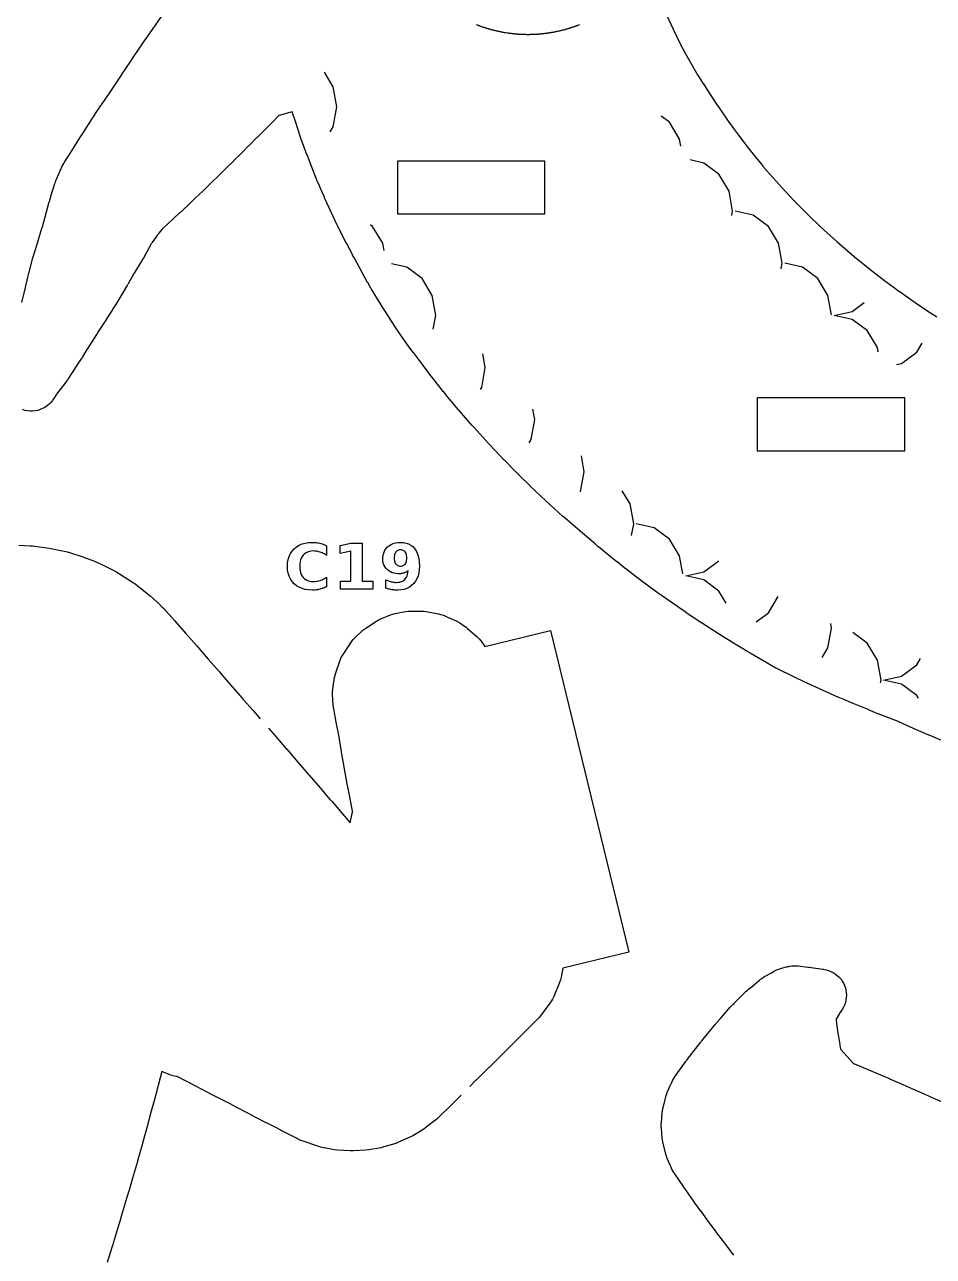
# Model space of a CAD drawing. Header units: millimetres. Extents: x 1 to 293, y 4 to 294.
# Drawn here: x 127.4 to 175.4, y 161.1 to 226.1 of the extents above; entities that cross this region are included whole.
import ezdxf

# ---------------------------------------------------------------- set-up
doc = ezdxf.new("R2010")
doc.units = ezdxf.units.MM
for name, color, linetype in [('CUT', 1, 'CONTINUOUS'), ('ENGRAVE', 5, 'CONTINUOUS'), ('SCORE', 7, 'CONTINUOUS')]:
    doc.layers.add(name, color=color, linetype=linetype)

msp = doc.modelspace()

# ---------------------------------------------------------------- linework, layer by layer
at = {"layer": 'CUT', "color": 1}
for points in [[(127.2695, 211.431), (127.4622, 212.216), (127.6529, 212.9975), (127.6564, 213.0115), (127.66, 213.0255), (127.6637, 213.0395), (127.8636, 213.7882), (127.8695, 213.8097), (127.8756, 213.8312), (127.8819, 213.8526), (127.9242, 213.9921), (127.927, 214.0013), (127.9299, 214.0104), (127.9328, 214.0196), (128.1216, 214.6119), (128.1237, 214.6186), (128.1258, 214.6253), (128.1278, 214.6321), (128.3575, 215.414), (128.3597, 215.4215), (128.5812, 216.2126), (128.7246, 216.7368), (128.7267, 216.7446), (128.7289, 216.7525), (128.7312, 216.7604), (128.8002, 217.0011), (128.8041, 217.0146), (128.8082, 217.0281), (128.8123, 217.0416), (129.0213, 217.7167), (129.046, 217.789), (129.0727, 217.8605), (129.1015, 217.9313), (129.3533, 218.5036), (129.395, 218.5897), (129.4396, 218.6741), (129.4872, 218.757), (129.5352, 218.8339), (129.5364, 218.8359), (129.9142, 219.4393), (130.3349, 220.112), (130.3365, 220.1145), (130.4097, 220.231), (130.4136, 220.2372), (130.4175, 220.2433), (130.4214, 220.2494), (130.919, 221.0222), (130.9272, 221.0349), (130.9356, 221.0475), (130.944, 221.0601), (131.1345, 221.3418), (131.138, 221.3471), (131.4549, 221.8261), (131.4619, 221.8366), (131.469, 221.8472), (131.4762, 221.8577), (131.9347, 222.5231), (131.9385, 222.5286), (132.0116, 222.6371), (132.0149, 222.6422), (132.5348, 223.4311), (132.5419, 223.4416), (132.7313, 223.7233), (133.0643, 224.2275), (133.0707, 224.2371), (133.0771, 224.2466), (133.0836, 224.2562), (133.5317, 224.91), (133.6104, 225.0268), (133.6174, 225.0372), (133.6248, 225.048), (133.6322, 225.0587), (134.1823, 225.843), (134.3355, 226.0613), (134.3387, 226.0659), (134.7462, 226.6415)], [(161.3204, 226.6126), (161.6646, 225.8508), (161.6727, 225.8334), (161.6751, 225.8283), (161.679, 225.8202), (162.0596, 225.0505), (162.065, 225.0399), (162.0704, 225.0294), (162.076, 225.0189), (162.463, 224.307), (162.4961, 224.2468), (162.4998, 224.2402), (162.5035, 224.2337), (162.5073, 224.2271), (162.9588, 223.4523), (162.9641, 223.4434), (162.9694, 223.4345), (162.9749, 223.4257), (163.2601, 222.9723), (163.2637, 222.9666), (163.4666, 222.6516), (163.9956, 221.8482), (164.0005, 221.8407), (164.0584, 221.7554), (164.0623, 221.7498), (164.5469, 221.0535), (164.8577, 220.616), (164.8614, 220.611), (165.1198, 220.2552), (165.1248, 220.2484), (165.1299, 220.2416), (165.135, 220.2348), (165.6551, 219.559), (165.6598, 219.553), (165.7391, 219.4524), (165.7441, 219.4462), (166.3857, 218.655), (166.3925, 218.6466), (166.4507, 218.5773), (166.4548, 218.5725), (166.4591, 218.5674), (166.4635, 218.5624), (167.0835, 217.8558), (167.0895, 217.8491), (167.2509, 217.6704), (167.8093, 217.059), (167.8141, 217.0538), (167.8189, 217.0487), (167.8238, 217.0436), (168.0463, 216.811), (168.0512, 216.8059), (168.0561, 216.8009), (168.0611, 216.7959), (168.6035, 216.2546), (168.8469, 216.0123), (168.8533, 216.0061), (169.4169, 215.4611), (169.4215, 215.4567), (169.4262, 215.4523), (169.4309, 215.4479), (169.6435, 215.2508), (169.6514, 215.2436), (170.3075, 214.6565), (170.4408, 214.537), (170.4465, 214.5319), (170.4523, 214.5269), (170.4581, 214.5218), (171.233, 213.8617), (171.2351, 213.86), (172.0388, 213.2014), (172.0482, 213.1938), (172.2126, 213.0643), (172.2199, 213.0587), (172.8372, 212.588), (172.846, 212.5814), (173.2803, 212.2624), (173.283, 212.2604), (173.634, 212.0012), (173.6405, 211.9964), (173.6471, 211.9917), (173.6537, 211.9871), (174.4029, 211.4637), (174.4376, 211.4396), (174.4431, 211.4358), (175.2314, 210.9014), (175.238, 210.897), (175.2446, 210.8927), (175.2513, 210.8884), (175.5977, 210.6664)], [(151.2873, 226.0952), (151.3005, 226.09), (151.3438, 226.0732), (151.357, 226.0683), (151.368, 226.0643), (151.3843, 226.0583), (151.4006, 226.0522), (151.4168, 226.046), (151.4276, 226.0418), (151.4409, 226.0368), (151.4994, 226.0155), (151.5124, 226.0108), (151.5855, 225.9853), (151.5988, 225.9808), (151.6096, 225.9774), (151.6261, 225.9719), (151.6426, 225.9664), (151.659, 225.9608), (151.67, 225.9569), (151.6834, 225.9524), (151.7276, 225.938), (151.7411, 225.9338), (151.7522, 225.9304), (151.7688, 225.9253), (151.7854, 225.9201), (151.8019, 225.9148), (151.813, 225.9112), (151.8265, 225.9069), (151.8709, 225.8935), (151.8845, 225.8895), (151.8982, 225.8857), (151.9118, 225.8821), (151.9165, 225.8809), (151.9538, 225.8709), (151.9908, 225.8604), (152.0173, 225.8525), (152.0482, 225.8431), (152.0596, 225.8397), (152.0733, 225.836), (152.1181, 225.824), (152.1319, 225.8206), (152.1432, 225.8178), (152.1601, 225.8137), (152.1769, 225.8094), (152.1937, 225.805), (152.2049, 225.8019), (152.2186, 225.7984), (152.2638, 225.7874), (152.2775, 225.7842), (152.2914, 225.7812), (152.3052, 225.7783), (152.3099, 225.7774), (152.3477, 225.7694), (152.3852, 225.761), (152.4122, 225.7546), (152.4436, 225.7468), (152.4551, 225.7441), (152.4689, 225.7411), (152.5144, 225.7317), (152.5283, 225.7289), (152.5398, 225.7268), (152.5568, 225.7236), (152.5738, 225.7202), (152.5909, 225.7168), (152.6023, 225.7144), (152.6161, 225.7116), (152.6618, 225.7031), (152.6757, 225.7006), (152.6873, 225.6988), (152.7044, 225.6959), (152.7215, 225.6929), (152.7385, 225.6897), (152.75, 225.6876), (152.7639, 225.6851), (152.8254, 225.6749), (152.839, 225.6727), (152.9156, 225.6611), (152.9295, 225.6591), (152.9407, 225.6577), (152.9579, 225.6554), (152.9751, 225.653), (152.9923, 225.6505), (153.0038, 225.6487), (153.0178, 225.6467), (153.0639, 225.6407), (153.0779, 225.639), (153.0895, 225.6378), (153.1068, 225.6358), (153.124, 225.6337), (153.1412, 225.6316), (153.1528, 225.63), (153.1668, 225.6283), (153.213, 225.6232), (153.2271, 225.6219), (153.2412, 225.6206), (153.2553, 225.6196), (153.2601, 225.6193), (153.2986, 225.6163), (153.3369, 225.6127), (153.3644, 225.6099), (153.3966, 225.6063), (153.4084, 225.6051), (153.4224, 225.6039), (153.4688, 225.6004), (153.4829, 225.5995), (153.4945, 225.5989), (153.5119, 225.5979), (153.5292, 225.5968), (153.5465, 225.5956), (153.5581, 225.5947), (153.5723, 225.5937), (153.6186, 225.5912), (153.6328, 225.5906), (153.6469, 225.5901), (153.6611, 225.5899), (153.6658, 225.5898), (153.7045, 225.5889), (153.7429, 225.5875), (153.7705, 225.5862), (153.8028, 225.5843), (153.8147, 225.5838), (153.8288, 225.5834), (153.8753, 225.5824), (153.8894, 225.5823), (153.9011, 225.5824), (153.9184, 225.5823), (153.9358, 225.5821), (153.9531, 225.5818), (153.9648, 225.5816), (153.9789, 225.5814), (154.0254, 225.5814), (154.0396, 225.5816), (154.0512, 225.5819), (154.0686, 225.5822), (154.0859, 225.5823), (154.1033, 225.5824), (154.1149, 225.5824), (154.1291, 225.5825), (154.1914, 225.5838), (154.2052, 225.5841), (154.2826, 225.5868), (154.2966, 225.5874), (154.3079, 225.5881), (154.3252, 225.589), (154.3426, 225.5898), (154.3599, 225.5904), (154.3716, 225.5908), (154.3857, 225.5914), (154.4321, 225.594), (154.4462, 225.5949), (154.4578, 225.5958), (154.4752, 225.5971), (154.4925, 225.5982), (154.5098, 225.5992), (154.5215, 225.5998), (154.5356, 225.6007), (154.5819, 225.6042), (154.596, 225.6055), (154.6101, 225.6069), (154.6241, 225.6084), (154.6289, 225.609), (154.6673, 225.6131), (154.7056, 225.6167), (154.7332, 225.619), (154.7654, 225.6213), (154.7772, 225.6223), (154.7913, 225.6237), (154.8375, 225.6288), (154.8515, 225.6305), (154.8631, 225.6321), (154.8803, 225.6343), (154.8975, 225.6363), (154.9148, 225.6383), (154.9264, 225.6396), (154.9404, 225.6412), (154.9865, 225.6473), (155.0005, 225.6493), (155.0145, 225.6514), (155.0284, 225.6537), (155.0331, 225.6546), (155.0713, 225.6608), (155.1093, 225.6665), (155.1367, 225.6703), (155.1688, 225.6744), (155.1805, 225.676), (155.1945, 225.6782), (155.2404, 225.6858), (155.2543, 225.6883), (155.2657, 225.6905), (155.2828, 225.6936), (155.2999, 225.6966), (155.317, 225.6995), (155.3285, 225.7014), (155.3425, 225.7039), (155.3881, 225.7124), (155.402, 225.7152), (155.4134, 225.7176), (155.4304, 225.7211), (155.4475, 225.7244), (155.4645, 225.7277), (155.476, 225.7298), (155.4899, 225.7325), (155.5508, 225.7452), (155.5643, 225.7481), (155.6399, 225.7649), (155.6536, 225.7681), (155.6646, 225.7709), (155.6815, 225.7749), (155.6984, 225.7789), (155.7153, 225.7827), (155.7267, 225.7852), (155.7405, 225.7884), (155.7856, 225.7995), (155.7993, 225.803), (155.8106, 225.806), (155.8273, 225.8104), (155.8442, 225.8147), (155.861, 225.8189), (155.8723, 225.8217), (155.8861, 225.8251), (155.931, 225.8371), (155.9446, 225.8409), (155.9582, 225.8448), (155.9717, 225.849), (155.9762, 225.8504), (156.0133, 225.8615), (156.0503, 225.8721), (156.0769, 225.8794), (156.1082, 225.8876), (156.1196, 225.8908), (156.1332, 225.8947), (156.1777, 225.9082), (156.1912, 225.9125), (156.2022, 225.9161), (156.2188, 225.9214), (156.2353, 225.9266), (156.2519, 225.9318), (156.2631, 225.9351), (156.2766, 225.9393), (156.3208, 225.9537), (156.3342, 225.9583), (156.3475, 225.963), (156.3608, 225.9678), (156.3653, 225.9695), (156.4016, 225.9826), (156.438, 225.9952), (156.4642, 226.0039), (156.495, 226.0139), (156.5062, 226.0177), (156.5196, 226.0223), (156.5632, 226.0383), (156.5764, 226.0433), (156.5873, 226.0475), (156.6035, 226.0537), (156.6198, 226.0598), (156.6361, 226.0658), (156.647, 226.0698), (156.6603, 226.0748), (156.7036, 226.0916), (156.7167, 226.0968)], [(175.9709, 188.2581), (175.1788, 188.5912), (175.1706, 188.5947), (174.396, 188.9265), (174.3822, 188.9325), (174.367, 188.9392), (174.3527, 188.9456), (173.5934, 189.2917), (173.5782, 189.2984), (173.5629, 189.3049), (173.5475, 189.3112), (172.781, 189.6114), (172.7724, 189.6149), (172.4895, 189.728), (172.4832, 189.7305), (171.9812, 189.9342), (171.9747, 189.9368), (171.9682, 189.9395), (171.9617, 189.9422), (171.1717, 190.2725), (170.5662, 190.526), (170.5544, 190.531), (170.3767, 190.6074), (170.3699, 190.6103), (169.5815, 190.9545), (169.5735, 190.958), (169.5656, 190.9615), (169.5577, 190.9651), (168.782, 191.3157), (168.7731, 191.3198), (168.7664, 191.3229), (168.7527, 191.3293), (168.744, 191.3335), (168.7349, 191.3378), (167.9689, 191.7085), (167.9673, 191.7093), (167.2206, 192.0719), (167.1839, 192.0904), (167.1476, 192.1094), (167.1115, 192.129), (167.11, 192.1299), (167.1041, 192.1332), (167.0982, 192.1366), (167.0924, 192.1399), (166.3666, 192.5589), (166.3623, 192.5613), (165.7288, 192.9301), (165.7228, 192.9336), (165.7168, 192.9372), (165.7108, 192.9407), (165.5655, 193.0273), (165.5614, 193.0298), (164.7713, 193.5047), (164.7644, 193.5088), (164.7576, 193.513), (164.7507, 193.5172), (164.4023, 193.7324), (164.3958, 193.7364), (163.9707, 194.0022), (163.9634, 194.0068), (163.9563, 194.0113), (163.9491, 194.0159), (163.1679, 194.5184), (163.162, 194.5222), (163.1581, 194.5247), (163.1483, 194.5312), (163.1366, 194.5389), (163.1276, 194.545), (162.3637, 195.0605), (162.3578, 195.0645), (161.9653, 195.3325), (161.9596, 195.3364), (161.9541, 195.3402), (161.9485, 195.3441), (161.5631, 195.613), (161.5568, 195.6174), (160.8267, 196.1331), (160.8211, 196.137), (160.8156, 196.141), (160.81, 196.1449), (160.7655, 196.1771), (160.7558, 196.1842), (159.9664, 196.7647), (159.9589, 196.7703), (159.9515, 196.7758), (159.944, 196.7814), (159.7398, 196.936), (159.734, 196.9404), (159.1657, 197.3756), (159.1579, 197.3816), (159.1501, 197.3876), (159.1424, 197.3937), (158.7076, 197.7369), (158.702, 197.7413), (158.3626, 198.0121), (158.3561, 198.0174), (158.3497, 198.0226), (158.3432, 198.0278), (157.7204, 198.5376), (157.7149, 198.5421), (157.5615, 198.6691), (157.555, 198.6745), (157.5487, 198.6798), (157.5423, 198.6852), (156.7724, 199.3387), (156.7678, 199.3426), (156.7568, 199.3521), (156.7505, 199.3575), (155.9611, 200.0422), (155.954, 200.0484), (155.947, 200.0546), (155.94, 200.0608), (155.852, 200.1393), (155.8465, 200.1442), (155.1605, 200.7632), (155.1531, 200.7699), (155.1457, 200.7766), (155.1384, 200.7834), (154.9695, 200.9404), (154.9643, 200.9453), (154.3582, 201.5148), (154.3516, 201.5211), (154.345, 201.5274), (154.3385, 201.5336), (154.1234, 201.7414), (154.1183, 201.7463), (153.5572, 202.2939), (153.5506, 202.3004), (153.544, 202.3069), (153.5375, 202.3134), (153.3091, 202.5424), (153.3044, 202.5473), (152.7583, 203.1007), (152.7502, 203.1089), (152.7422, 203.1172), (152.7342, 203.1255), (152.5262, 203.3438), (152.5217, 203.3484), (151.955, 203.9488), (151.9484, 203.9558), (151.9419, 203.9628), (151.9354, 203.9699), (151.7748, 204.145), (151.7706, 204.1495), (151.1523, 204.8299), (151.1469, 204.8358), (151.1416, 204.8418), (151.1362, 204.8477), (151.0516, 204.9431), (151.0451, 204.9505), (150.363, 205.7309), (150.3512, 205.7447), (150.3394, 205.7585), (150.3278, 205.7724), (149.6864, 206.5476), (149.6826, 206.5524), (149.5522, 206.7114), (149.5451, 206.7201), (149.5382, 206.7288), (149.5312, 206.7375), (149.0468, 207.3492), (149.0433, 207.3536), (148.7505, 207.7265), (148.7439, 207.7349), (148.7375, 207.7434), (148.731, 207.7518), (148.428, 208.1507), (148.4248, 208.1548), (147.9506, 208.7841), (147.9434, 208.7938), (147.9362, 208.8035), (147.929, 208.8133), (147.8299, 208.95), (147.8254, 208.9562), (147.2702, 209.7306), (147.2576, 209.7485), (147.2452, 209.7665), (147.2329, 209.7846), (147.1434, 209.9185), (147.1375, 209.9274), (146.7276, 210.5514), (146.7225, 210.5592), (146.3497, 211.1354), (146.341, 211.1491), (146.3324, 211.1627), (146.3239, 211.1764), (146.2134, 211.3566), (146.2107, 211.361), (145.7359, 212.1422), (145.728, 212.1553), (145.7202, 212.1684), (145.7125, 212.1816), (145.5397, 212.4812), (145.5349, 212.4895), (145.2759, 212.9459), (145.2692, 212.9578), (145.2627, 212.9696), (145.2561, 212.9815), (144.8342, 213.7617), (144.7393, 213.9362), (144.7357, 213.9428), (144.7322, 213.9494), (144.7286, 213.9561), (144.4126, 214.5531), (144.4083, 214.5613), (144.404, 214.5695), (144.3998, 214.5777), (144.0122, 215.335), (144.0015, 215.3564), (143.9909, 215.378), (143.9806, 215.3997), (143.9358, 215.4954), (143.9319, 215.5038), (143.6272, 216.1679), (143.2647, 216.9565), (143.2609, 216.965), (143.2571, 216.9734), (143.2533, 216.9819), (143.1347, 217.2496), (143.1313, 217.2573), (142.9208, 217.7408), (142.9121, 217.7612), (142.9036, 217.7815), (142.8953, 217.802), (142.5909, 218.5696), (142.5897, 218.5725), (142.3366, 219.2151), (142.3322, 219.2263), (142.3279, 219.2375), (142.3237, 219.2487), (142.2803, 219.3648), (142.2769, 219.3741), (141.9953, 220.1455), (141.9882, 220.1655), (141.9813, 220.1855), (141.9745, 220.2056), (141.721, 220.975), (141.5513, 221.4882), (140.8704, 221.2986), (140.8527, 221.2931), (140.8405, 221.2883), (140.8304, 221.2799), (140.8172, 221.267), (140.5121, 220.9547), (140.5049, 220.9473), (140.0533, 220.492), (139.7175, 220.1534), (139.711, 220.147), (139.2539, 219.6922), (139.2528, 219.6912), (138.9058, 219.3468), (138.4604, 218.9047), (138.4525, 218.8969), (138.098, 218.5508), (138.0932, 218.5461), (137.6668, 218.1206), (137.6572, 218.1111), (137.6475, 218.1017), (137.6378, 218.0923), (137.2816, 217.7509), (137.276, 217.7455), (136.8682, 217.3448), (136.8573, 217.3342), (136.8464, 217.3237), (136.8353, 217.3132), (136.4496, 216.951), (136.4432, 216.945), (136.0698, 216.5841), (136.0575, 216.5724), (136.0451, 216.5607), (136.0326, 216.5491), (135.5991, 216.1511), (135.5918, 216.1443), (135.2714, 215.8406), (135.2576, 215.8277), (135.2437, 215.8148), (135.2296, 215.8021), (134.7713, 215.3916), (134.7397, 215.3612), (134.7094, 215.3299), (134.6801, 215.2973), (134.4852, 215.0647), (134.4686, 215.0439), (134.4524, 215.0228), (134.4367, 215.0013), (134.1559, 214.5998), (134.1382, 214.573), (134.1212, 214.5457), (134.1049, 214.518), (133.692, 213.7714), (133.688, 213.7641), (133.681, 213.7517), (133.6695, 213.7316), (133.6591, 213.7137), (133.6481, 213.6953), (133.2094, 212.9713), (133.2057, 212.965), (133.202, 212.9587), (133.1983, 212.9524), (132.8873, 212.4102), (132.8716, 212.3836), (132.8556, 212.3571), (132.8393, 212.3309), (132.7368, 212.1699), (132.7328, 212.1636), (132.7289, 212.1573), (132.725, 212.151), (132.2501, 211.3638), (132.0845, 211.0879), (132.0703, 211.0647), (132.0558, 211.0416), (132.0411, 211.0187), (131.7443, 210.5672), (131.7386, 210.5583), (131.2951, 209.8576), (131.2726, 209.8233), (131.2507, 209.7909), (131.2228, 209.7497), (131.2128, 209.7343), (130.7311, 208.9735), (130.7258, 208.9651), (130.7207, 208.9566), (130.7156, 208.9481), (130.5049, 208.5903), (130.4761, 208.5434), (130.4463, 208.4973), (130.4155, 208.4517), (130.2196, 208.174), (130.2123, 208.1633), (130.205, 208.1525), (130.1979, 208.1417), (129.7097, 207.3833), (129.6859, 207.3476), (129.6378, 207.2779), (129.5962, 207.2208), (129.1062, 206.5854), (129.0917, 206.5659), (129.0776, 206.5461), (129.064, 206.526), (128.9416, 206.3382), (128.908, 206.289), (128.8905, 206.2646), (128.8064, 206.1589), (128.7108, 206.0606), (128.606, 205.9724), (128.4929, 205.8951), (128.3726, 205.8294), (128.2465, 205.7759), (128.1156, 205.7353), (127.9813, 205.708), (127.845, 205.6941), (127.708, 205.6939), (127.5716, 205.7073), (127.4373, 205.7342), (127.3063, 205.7743)], [(127.1149, 198.6277), (127.717, 198.5941), (127.7278, 198.5934), (127.8585, 198.5851), (127.9549, 198.5754), (128.7128, 198.4715), (128.8151, 198.4534), (129.5976, 198.2834), (129.6797, 198.2628), (129.7063, 198.2553), (129.7385, 198.2457), (130.4911, 198.0108), (130.5802, 197.9796), (131.1052, 197.7741), (131.1494, 197.7559), (131.4186, 197.6393), (131.4946, 197.6035), (132.2323, 197.2273), (132.2878, 197.1974), (132.3762, 197.1469), (132.4364, 197.1104), (133.1749, 196.6357), (133.2389, 196.5918), (133.3718, 196.4951), (133.4158, 196.4616), (133.9842, 196.0107), (134.0525, 195.9527), (134.4203, 195.6184), (134.4498, 195.5907), (134.6921, 195.3567), (134.7554, 195.2913), (135.3307, 194.6545), (135.3425, 194.6414), (135.5561, 194.3986), (135.9328, 193.9696), (136.5273, 193.2921), (136.5294, 193.2897), (136.6964, 193.0984), (136.6974, 193.0973), (137.1203, 192.6119), (137.7105, 191.9349), (137.7148, 191.93), (137.8407, 191.7842), (138.2985, 191.2538), (138.8896, 190.5738), (138.9846, 190.4651), (139.4831, 189.8968), (139.4873, 189.892), (139.8683, 189.4535)], [(140.2953, 188.9634), (140.6678, 188.5367), (141.2598, 187.8604), (141.2654, 187.854), (141.8498, 187.1778), (142.4153, 186.5261), (142.4163, 186.5249), (142.4378, 186.5001), (142.4432, 186.4939), (143.0222, 185.8164), (143.5452, 185.2071), (143.5629, 185.1884), (143.5836, 185.1704), (143.6631, 185.0952), (143.7363, 185.0138), (144.1961, 184.4593), (144.2035, 184.4505), (144.6147, 183.9732), (144.7434, 184.5543), (144.7467, 184.5736), (144.7439, 184.593), (144.5964, 185.3426), (144.5959, 185.3454), (144.4445, 186.1234), (144.4418, 186.1378), (144.2999, 186.9124), (144.2973, 186.9269), (144.1639, 187.7035), (144.1614, 187.7181), (144.0373, 188.492), (144.0336, 188.5127), (143.882, 189.2868), (143.7448, 189.9881), (143.7221, 190.1695), (143.6886, 190.7641), (143.6878, 190.9012), (143.7009, 191.0376), (143.79, 191.6443), (143.8147, 191.7702), (143.8511, 191.8933), (144.0637, 192.5034), (144.1268, 192.6544), (144.2076, 192.7968), (144.6423, 193.465), (144.7058, 193.5544), (144.7763, 193.6384), (144.7949, 193.6589), (144.8676, 193.7327), (145.2906, 194.1305), (145.3851, 194.2116), (145.4866, 194.2836), (145.9961, 194.6109), (146.1082, 194.6756), (146.226, 194.7294), (146.7502, 194.9388), (146.8706, 194.9805), (146.9944, 195.0107), (147.5426, 195.1173), (147.6696, 195.1358), (147.7978, 195.1423), (148.3759, 195.1439), (148.5056, 195.1381), (148.6341, 195.1199), (149.2768, 194.9971), (149.3816, 194.9728), (149.4841, 194.9402), (149.612, 194.8939), (149.7241, 194.8475), (150.2375, 194.607), (150.3976, 194.5181), (150.6532, 194.3525), (150.7366, 194.2939), (150.8154, 194.2292), (151.3185, 193.7831), (151.4297, 193.6724), (151.5273, 193.5496), (151.7198, 193.2765), (155.1887, 194.1218), (159.3257, 177.146), (155.844, 176.2975), (155.755, 175.8213), (155.722, 175.6845), (155.675, 175.5519), (155.3692, 174.8131), (155.2936, 174.6592), (155.249, 174.5812), (155.1604, 174.4464), (154.6648, 173.7825), (154.6011, 173.7035), (154.5317, 173.6295), (153.9176, 173.0222), (153.5341, 172.6356), (153.5224, 172.6239), (153.255, 172.361), (152.5918, 171.6964), (152.5861, 171.6907), (152.4337, 171.5398), (152.4328, 171.5389), (151.9282, 171.0403), (151.9219, 171.0341), (151.3163, 170.4435), (151.2635, 170.392), (151.2565, 170.3851), (150.9355, 170.0621)], [(164.8689, 161.1613), (164.7404, 161.3291), (164.7387, 161.3314), (164.5685, 161.5545), (164.5673, 161.5561), (163.9727, 162.3385), (163.9643, 162.3497), (163.9559, 162.361), (163.9486, 162.371), (163.9405, 162.382), (163.9359, 162.3883), (163.3766, 163.139), (163.3683, 163.1503), (163.3601, 163.1616), (163.352, 163.1728), (163.1397, 163.4706), (163.1354, 163.4765), (162.7977, 163.9384), (162.789, 163.9504), (162.7803, 163.9626), (162.7717, 163.9747), (162.3392, 164.5948), (162.3348, 164.601), (162.2351, 164.7402), (162.2272, 164.7514), (162.2193, 164.7627), (162.2115, 164.774), (161.7531, 165.4426), (161.7015, 165.524), (161.653, 165.6071), (161.6074, 165.692), (161.5558, 165.797), (161.5402, 165.8297), (161.5251, 165.8626), (161.5105, 165.8957), (161.3576, 166.2548), (161.3381, 166.303), (161.3284, 166.3286), (161.2952, 166.4272), (161.2874, 166.4536), (161.2737, 166.5038), (161.1353, 167.0528), (161.1229, 167.1063), (161.117, 167.1346), (161.099, 167.2429), (161.0954, 167.2716), (161.0898, 167.3263), (161.0454, 167.8602), (161.042, 167.9155), (161.0408, 167.9446), (161.0408, 168.0554), (161.042, 168.0845), (161.0454, 168.1398), (161.0898, 168.6737), (161.0954, 168.7284), (161.099, 168.7571), (161.117, 168.8654), (161.1229, 168.8937), (161.1353, 168.9472), (161.2737, 169.4962), (161.2874, 169.5464), (161.2952, 169.5728), (161.3284, 169.6714), (161.3381, 169.697), (161.3576, 169.7452), (161.5105, 170.1043), (161.5251, 170.1374), (161.5402, 170.1703), (161.5558, 170.203), (161.6136, 170.3207), (161.6373, 170.3667), (161.6503, 170.3907), (161.703, 170.4798), (161.7178, 170.5027), (161.7467, 170.5456), (162.2289, 171.2332), (162.2337, 171.24), (162.2385, 171.2468), (162.2434, 171.2536), (162.316, 171.3544), (162.3322, 171.3765), (162.3487, 171.3985), (162.3654, 171.4201), (162.8552, 172.0447), (162.8625, 172.0542), (163.1093, 172.3818), (163.131, 172.4098), (163.1531, 172.4376), (163.1755, 172.465), (163.49, 172.8394), (163.4945, 172.8449), (163.499, 172.8504), (163.5035, 172.8559), (163.8992, 173.35), (163.9291, 173.3859), (163.9596, 173.4214), (163.9907, 173.4563), (164.1609, 173.6407), (164.1666, 173.647), (164.1723, 173.6533), (164.1779, 173.6597), (164.6833, 174.2388), (164.7261, 174.2855), (164.7699, 174.3312), (164.8149, 174.3759), (164.886, 174.4433), (164.8932, 174.4502), (164.9004, 174.4572), (164.9075, 174.4643), (165.4566, 175.0198), (165.5209, 175.0807), (165.5872, 175.1394), (165.6554, 175.1959), (165.7227, 175.248), (165.7316, 175.2551), (165.7405, 175.2622), (165.7493, 175.2694), (166.2331, 175.6735), (166.2831, 175.7133), (166.31, 175.7336), (166.4154, 175.8058), (166.444, 175.8234), (166.4992, 175.8557), (166.8629, 176.0565), (166.873, 176.0622), (166.883, 176.0681), (166.893, 176.074), (166.9707, 176.1208), (167.0274, 176.1531), (167.0576, 176.1694), (167.1771, 176.2263), (167.3015, 176.2714), (167.3343, 176.2815), (167.3971, 176.2992), (167.7191, 176.3813), (167.779, 176.3951), (167.8106, 176.4016), (167.9337, 176.4212), (168.0597, 176.4296), (168.1843, 176.4263), (168.2165, 176.424), (168.2777, 176.4182), (168.7817, 176.3585), (168.8005, 176.3561), (168.8192, 176.3536), (168.8379, 176.351), (169.5797, 176.2418), (169.5904, 176.2403), (169.6222, 176.2362), (169.7506, 176.2133), (169.878, 176.1777), (170.0014, 176.1299), (170.1196, 176.0706), (170.2316, 176.0001), (170.3363, 175.9192), (170.4327, 175.8287), (170.52, 175.7293), (170.5973, 175.6219), (170.6639, 175.5076), (170.7193, 175.3875), (170.7629, 175.2626), (170.7942, 175.1341), (170.8131, 175.0031), (170.8193, 174.871), (170.8127, 174.7389), (170.7935, 174.608), (170.7618, 174.4795), (170.7179, 174.3547), (170.6623, 174.2347), (170.5953, 174.1206), (170.5188, 174.015), (170.4802, 173.9668), (170.4787, 173.9649), (170.4631, 173.9455), (170.4525, 173.9293), (170.4442, 173.9146), (170.2831, 173.6103), (170.275, 173.594), (170.2717, 173.5859), (170.272, 173.5771), (170.2739, 173.5591), (170.3712, 172.8301), (170.373, 172.8177), (170.3749, 172.8053), (170.3769, 172.7929), (170.4683, 172.2719), (170.472, 172.2499), (170.4755, 172.228), (170.4788, 172.206), (170.4995, 172.059), (170.5024, 172.0419), (170.5044, 172.0337), (170.5094, 172.0269), (170.5207, 172.0137), (171.1707, 171.2906), (171.184, 171.2766), (171.1974, 171.2646), (171.2128, 171.256), (171.2297, 171.2483), (171.2374, 171.2451), (172.0288, 170.9176), (172.0381, 170.9137), (172.8293, 170.5794), (172.8346, 170.5771), (173.0876, 170.4689), (173.0915, 170.4673), (173.6298, 170.235), (173.636, 170.2323), (174.4302, 169.8849), (174.4386, 169.8812), (174.9158, 169.6685), (174.919, 169.6671), (175.2313, 169.5269), (176.0309, 169.1675)], [(150.4768, 169.6016), (150.2309, 169.3564), (149.9399, 169.0656), (149.933, 169.0588), (149.3105, 168.4456), (149.2262, 168.3694), (149.0962, 168.2615), (149.0639, 168.2355), (148.6349, 167.9012), (148.504, 167.8112), (147.9169, 167.4569), (147.7714, 167.3808), (147.1697, 167.1119), (147.0181, 167.0549), (146.398, 166.8637), (146.2419, 166.8256), (145.6033, 166.7101), (145.4426, 166.691), (144.7845, 166.6529), (144.6204, 166.6535), (143.9361, 166.698), (143.7785, 166.7177), (143.2438, 166.8171), (143.2032, 166.8253), (143.0573, 166.8572), (142.9078, 166.899), (142.1386, 167.1632), (142.0139, 167.2132), (141.8278, 167.2989), (141.7837, 167.3202), (141.1395, 167.6457), (141.1265, 167.6524), (140.7165, 167.8653), (140.1974, 168.1303), (140.1853, 168.1366), (139.6337, 168.4252), (139.2519, 168.6218), (139.2446, 168.6256), (138.5536, 168.9869), (138.3072, 169.1148), (137.4698, 169.5452), (137.4636, 169.5484), (137.3658, 169.5993), (136.4264, 170.0836), (136.4169, 170.0886), (136.3864, 170.1046), (135.5084, 170.5598), (135.4885, 170.5689), (135.4671, 170.5741), (135.3305, 170.6005), (135.1862, 170.6367), (135.0467, 170.6885), (134.6638, 170.855), (134.5766, 170.5133), (134.5754, 170.5087), (134.3489, 169.6342), (134.3476, 169.6294), (134.2622, 169.3048), (134.2603, 169.2977), (134.1135, 168.7521), (134.1127, 168.749), (133.8743, 167.8709), (133.873, 167.8662), (133.8285, 167.7046), (133.8264, 167.6971), (133.6258, 166.985), (133.6253, 166.9833), (133.3864, 166.1396), (133.384, 166.1313), (133.3753, 166.1014), (133.1218, 165.2158), (133.1208, 165.2123), (132.9405, 164.5889), (132.9383, 164.5816), (132.8635, 164.3283), (132.8629, 164.3263), (132.5996, 163.4399), (132.4886, 163.0656), (132.4857, 163.056), (132.3317, 162.5505), (132.0609, 161.6622), (132.06, 161.6593), (132.0308, 161.5644), (132.0277, 161.5544), (131.7795, 160.7687)]]:
    msp.add_lwpolyline(points, dxfattribs=at)
for points in [[(147.105, 218.895), (147.105, 216.105), (154.895, 216.105), (154.895, 218.895), (147.105, 218.895)], [(166.105, 203.605), (173.895, 203.605), (173.895, 206.395), (166.105, 206.395), (166.105, 203.605)]]:
    msp.add_lwpolyline(points, close=True, dxfattribs=at)
at = {"layer": 'ENGRAVE', "color": 5}
for points in [[(143.2499, 196.3749), (143.1904, 196.3512), (143.13, 196.3299), (143.0688, 196.311), (143.0069, 196.2946), (142.944, 196.2807), (142.8803, 196.2693), (142.8156, 196.2605), (142.7501, 196.2541), (142.6836, 196.2503), (142.6162, 196.2491), (142.4209, 196.2585), (142.2395, 196.2868), (142.0722, 196.3339), (141.9189, 196.3999), (141.7796, 196.4847), (141.6543, 196.5884), (141.5459, 196.7083), (141.4572, 196.8415), (141.3882, 196.9882), (141.3389, 197.1483), (141.3094, 197.3219), (141.2995, 197.5088), (141.3094, 197.6963), (141.3389, 197.8702), (141.3882, 198.0307), (141.4572, 198.1776), (141.5459, 198.311), (141.6543, 198.4309), (141.7796, 198.5346), (141.9189, 198.6194), (142.0722, 198.6854), (142.2395, 198.7325), (142.4209, 198.7608), (142.6162, 198.7702), (142.6836, 198.769), (142.7501, 198.7652), (142.8156, 198.7588), (142.8803, 198.75), (142.944, 198.7386), (143.0069, 198.7246), (143.0688, 198.7082), (143.13, 198.6894), (143.1904, 198.6681), (143.2499, 198.6444), (143.3086, 198.6182), (143.3666, 198.5896), (143.3666, 198.0866), (143.3086, 198.1245), (143.251, 198.1588), (143.1936, 198.1896), (143.1365, 198.2168), (143.0797, 198.2406), (143.0231, 198.2608), (142.9662, 198.2777), (142.9083, 198.2915), (142.8494, 198.3023), (142.7895, 198.31), (142.7286, 198.3146), (142.6667, 198.3161), (142.5589, 198.3102), (142.4591, 198.2922), (142.3672, 198.2624), (142.2833, 198.2206), (142.2073, 198.1669), (142.1393, 198.1013), (142.0807, 198.0251), (142.0326, 197.94), (141.9953, 197.8457), (141.9686, 197.7425), (141.9526, 197.6302), (141.9473, 197.5088), (141.9526, 197.388), (141.9686, 197.2761), (141.9953, 197.1731), (142.0326, 197.0791), (142.0807, 196.9941), (142.1393, 196.918), (142.2073, 196.8524), (142.2833, 196.7987), (142.3672, 196.7569), (142.4591, 196.727), (142.5589, 196.7091), (142.6667, 196.7032), (142.7286, 196.7047), (142.7895, 196.7093), (142.8494, 196.717), (142.9083, 196.7278), (142.9662, 196.7416), (143.0231, 196.7585), (143.0797, 196.7787), (143.1365, 196.8024), (143.1936, 196.8297), (143.251, 196.8605), (143.3086, 196.8948), (143.3666, 196.9327), (143.3666, 196.4297), (143.3086, 196.4011), (143.2499, 196.3749)], [(144.6571, 198.2998), (144.0891, 198.1827), (144.0891, 198.6091), (144.6539, 198.7263), (145.2496, 198.7263), (145.2496, 196.7292), (145.8029, 196.7292), (145.8029, 196.2963), (144.1037, 196.2963), (144.1037, 196.7292), (144.6571, 196.7292), (144.6571, 198.2998)], [(146.549, 196.7768), (146.5978, 196.7564), (146.6459, 196.738), (146.6933, 196.7214), (146.74, 196.7069), (146.7859, 196.6942), (146.8314, 196.6835), (146.8767, 196.6748), (146.9218, 196.668), (146.9667, 196.6631), (147.0115, 196.6602), (147.0561, 196.6592), (147.146, 196.6635), (147.229, 196.6765), (147.3051, 196.6981), (147.3744, 196.7283), (147.4367, 196.7672), (147.4923, 196.8147), (147.5408, 196.8707), (147.5821, 196.935), (147.6164, 197.0077), (147.6435, 197.0888), (147.6634, 197.1783), (147.6762, 197.2761), (147.6389, 197.2501), (147.6008, 197.2263), (147.5618, 197.2049), (147.5221, 197.1857), (147.4816, 197.1687), (147.4402, 197.154), (147.3978, 197.1416), (147.3543, 197.1314), (147.3096, 197.1235), (147.2637, 197.1178), (147.2166, 197.1145), (147.1684, 197.1133), (147.0481, 197.1194), (146.9359, 197.1375), (146.8317, 197.1676), (146.7354, 197.2099), (146.6472, 197.2642), (146.567, 197.3306), (146.4971, 197.4069), (146.4399, 197.4907), (146.3955, 197.5823), (146.3637, 197.6814), (146.3446, 197.7883), (146.3383, 197.9027), (146.3454, 198.0291), (146.3666, 198.1469), (146.402, 198.2559), (146.4515, 198.3563), (146.5152, 198.448), (146.593, 198.531), (146.6827, 198.6031), (146.7821, 198.6621), (146.8911, 198.708), (147.0097, 198.7407), (147.1379, 198.7604), (147.2758, 198.767), (147.4282, 198.7581), (147.5688, 198.7313), (147.6973, 198.6868), (147.814, 198.6245), (147.9187, 198.5443), (148.0115, 198.4463), (148.091, 198.3321), (148.1562, 198.2031), (148.2068, 198.0594), (148.243, 197.9009), (148.2647, 197.7277), (148.2719, 197.5398), (148.2634, 197.3462), (148.2381, 197.1669), (148.1958, 197.002), (148.1366, 196.8515), (148.0605, 196.7152), (147.9675, 196.5933), (147.8598, 196.4881), (147.7395, 196.4021), (147.6066, 196.3351), (147.4612, 196.2873), (147.3032, 196.2586), (147.1326, 196.2491), (147.076, 196.2498), (147.0203, 196.2519), (146.9653, 196.2554), (146.9112, 196.2603), (146.8579, 196.2666), (146.8054, 196.2743), (146.7535, 196.2834), (146.702, 196.2939), (146.6508, 196.3058), (146.6, 196.3191), (146.5495, 196.3339), (146.4994, 196.35), (146.4994, 196.7992), (146.549, 196.7768)], [(147.3731, 197.5321), (147.4166, 197.5469), (147.4556, 197.5676), (147.49, 197.5943), (147.5199, 197.6268), (147.5453, 197.6653), (147.5661, 197.7097), (147.5822, 197.7601), (147.5937, 197.8164), (147.6006, 197.8785), (147.6029, 197.9467), (147.6006, 198.0143), (147.5937, 198.0761), (147.5822, 198.1322), (147.5661, 198.1825), (147.5453, 198.227), (147.5199, 198.2657), (147.49, 198.2985), (147.4556, 198.3253), (147.4166, 198.3462), (147.3731, 198.3612), (147.3251, 198.3701), (147.2725, 198.3731), (147.22, 198.3701), (147.172, 198.3612), (147.1285, 198.3462), (147.0895, 198.3253), (147.0551, 198.2985), (147.0251, 198.2657), (146.9998, 198.227), (146.979, 198.1825), (146.9629, 198.1322), (146.9514, 198.0761), (146.9444, 198.0143), (146.9421, 197.9467), (146.9444, 197.8785), (146.9514, 197.8164), (146.9629, 197.7601), (146.979, 197.7097), (146.9998, 197.6653), (147.0251, 197.6268), (147.0551, 197.5943), (147.0895, 197.5676), (147.1285, 197.5469), (147.172, 197.5321), (147.22, 197.5232), (147.2725, 197.5202), (147.3251, 197.5232), (147.3731, 197.5321)]]:
    msp.add_lwpolyline(points, close=True, dxfattribs=at)
at = {"layer": 'SCORE', "color": 7}
for points in [[(143.5646, 220.4396), (143.7202, 220.6982), (143.9086, 221.7506), (143.7202, 222.803), (143.2539, 223.5784)], [(162.0753, 219.6754), (162.0077, 220.053), (161.4712, 220.9451), (161.0359, 221.2683)], [(164.7682, 216.0253), (164.8086, 216.2506), (164.6202, 217.303), (164.0837, 218.1951), (163.2807, 218.7912), (162.5605, 218.9504)], [(167.3693, 213.2116), (167.4211, 213.5006), (167.2327, 214.553), (166.6962, 215.4451), (165.8932, 216.0412), (164.9461, 216.2506)], [(146.3999, 214.1775), (146.3327, 214.553), (145.7962, 215.4451), (145.6816, 215.5302)], [(149.0024, 210.0176), (149.1336, 210.7506), (148.9452, 211.803), (148.4087, 212.6951), (147.6057, 213.2912), (146.7883, 213.4719)], [(170.0294, 210.7741), (169.8452, 211.803), (169.3087, 212.6951), (168.5057, 213.2912), (167.5586, 213.5006)], [(170.1711, 210.7506), (171.1182, 210.9599), (171.7549, 211.4326)], [(172.4967, 208.835), (172.4577, 209.053), (171.9212, 209.9451), (171.1182, 210.5412), (170.1711, 210.7506)], [(151.4909, 206.8372), (151.5577, 206.9482), (151.7461, 208.0006), (151.6162, 208.7258)], [(173.456, 208.1492), (173.7307, 208.2099), (174.5337, 208.806), (174.8256, 209.2915)], [(154.0633, 204.0205), (154.1702, 204.1982), (154.3586, 205.2506), (154.2604, 205.7989)], [(156.772, 201.4305), (156.7827, 201.4482), (156.9711, 202.5006), (156.8217, 203.3349)], [(159.4743, 199.14), (159.5836, 199.7506), (159.3952, 200.803), (158.9775, 201.4974)], [(162.1769, 197.1077), (162.0077, 198.053), (161.4712, 198.9451), (160.6682, 199.5412), (159.7211, 199.7506)], [(162.3336, 197.0006), (163.2807, 197.2099), (164.0731, 197.7982)], [(164.4692, 195.5541), (164.0837, 196.1951), (163.2807, 196.7912), (162.3336, 197.0006)], [(166.0481, 194.5749), (166.6962, 195.056), (167.2107, 195.9117)], [(169.5451, 192.6992), (169.8452, 193.1982), (170.0336, 194.2506), (169.991, 194.4881)], [(172.6233, 191.3734), (172.6461, 191.5006), (172.4577, 192.553), (171.9212, 193.4451), (171.1625, 194.0084)], [(172.7836, 191.5006), (173.7307, 191.7099), (174.5337, 192.306), (174.7313, 192.6347)], [(174.6174, 190.5559), (174.5337, 190.6951), (173.7307, 191.2912), (172.7836, 191.5006)]]:
    msp.add_lwpolyline(points, dxfattribs=at)

doc.saveas('drawing.dxf')
